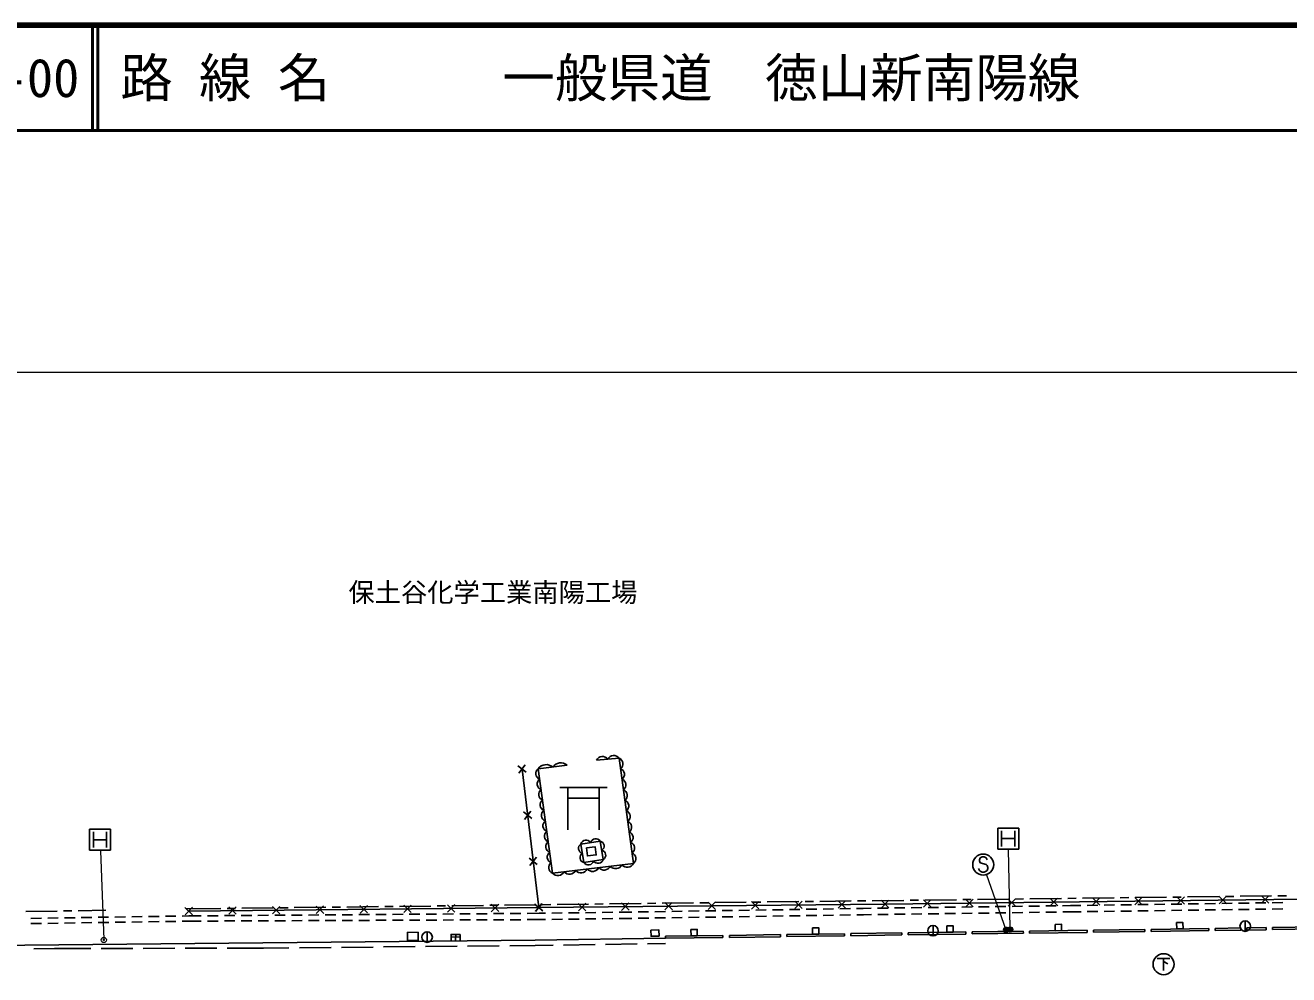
# Model space of a CAD drawing. Units: millimetres, scale not verified. Extents: x 40000 to 680000, y 20000 to 380000.
# Drawn here: x 171340 to 291558, y 289658 to 380000 of the extents above; entities that cross this region are included whole.
import ezdxf
from ezdxf.enums import TextEntityAlignment as Align

# ---------------------------------------------------------------- set-up
doc = ezdxf.new("R2010")
doc.units = ezdxf.units.MM
doc.header["$LTSCALE"] = 1000
doc.header["$PDMODE"] = 32
doc.header["$PDSIZE"] = 500
for name, color, linetype, lineweight in [('M-BGD', 7, 'Continuous', 25), ('M-BGD-EXST', 7, 'Continuous', 25), ('M-BMK-HTXT', 7, 'Continuous', 13), ('M-STR-HTXT', 7, 'Continuous', 13), ('M-STR-STRC', 7, 'Continuous', 25), ('M-TTL', 2, 'Continuous', 140), ('M-TTL-LINE', 7, 'Continuous', 50)]:
    doc.layers.add(name, color=color, linetype=linetype, lineweight=lineweight)
doc.layers.add('M-TTL-TXT', color=7, linetype='Continuous')
doc.styles.add('ＭＳ ゴシック', font='')
doc.styles.get('ＭＳ ゴシック').set_extended_font_data('MS Gothic')

msp = doc.modelspace()

# ---------------------------------------------------------------- linework, layer by layer
at = {"layer": 'M-BGD'}
for p, q in [((219001, 308919), (218214, 309536)), ((218916, 309621), (218299, 308834)), ((218607, 309228), (220197, 296056)), ((222210, 307459), (226710, 307459)), ((222960, 307459), (222960, 303459)), ((225960, 307459), (225960, 303459)), ((222960, 306459), (225960, 306459)), ((219531, 304529), (218744, 305146)), ((219446, 305231), (218829, 304444)), ((177452, 301505), (177452, 303505)), ((177452, 303505), (179452, 303505)), ((177827, 303255), (177827, 301755)), ((179077, 303255), (179077, 301755)), ((179452, 303505), (179452, 301505)), ((263868, 301606), (263868, 303606)), ((263868, 303606), (265868, 303606)), ((264243, 303356), (264243, 301856)), ((265493, 303356), (265493, 301856)), ((265868, 303606), (265868, 301606)), ((177827, 302505), (179077, 302505)), ((264243, 302606), (265493, 302606)), ((179452, 301505), (177452, 301505)), ((220060, 300138), (219274, 300756)), ((219976, 300840), (219358, 300053)), ((265868, 301606), (263868, 301606)), ((274934, 296974), (271934, 296938)), ((272884, 296972), (273599, 296274)), ((273591, 296981), (272892, 296265)), ((276334, 296991), (275534, 296982)), ((276902, 297020), (277618, 296321)), ((277609, 297028), (276911, 296313)), ((279933, 297034), (276934, 296998)), ((281333, 297051), (280533, 297041)), ((280921, 297067), (281636, 296368)), ((281628, 297075), (280929, 296360)), ((284933, 297094), (281933, 297058)), ((284940, 297114), (285655, 296415)), ((285647, 297122), (284948, 296407)), ((286333, 297111), (285533, 297101)), ((289933, 297154), (286933, 297118)), ((288958, 297161), (289674, 296462)), ((289666, 297169), (288967, 296454)), ((291333, 297171), (290533, 297161)), ((174978, 295724), (175778, 295738)), ((176378, 295747), (179006, 295791)), ((186533, 296070), (187247, 295370)), ((187240, 296077), (186540, 295363)), ((189940, 295956), (186692, 295917)), ((191340, 295973), (190540, 295963)), ((190696, 296112), (191410, 295412)), ((191403, 296119), (190703, 295405)), ((194940, 296016), (191940, 295980)), ((194860, 296154), (195574, 295454)), ((195567, 296161), (194867, 295447)), ((196339, 296033), (195539, 296023)), ((199939, 296076), (196939, 296040)), ((199023, 296196), (199737, 295496)), ((199730, 296203), (199030, 295489)), ((201339, 296092), (200539, 296083)), ((204939, 296136), (201939, 296100)), ((203186, 296238), (203901, 295538)), ((203893, 296245), (203193, 295531)), ((206339, 296152), (205539, 296143)), ((209938, 296196), (206939, 296160)), ((207350, 296280), (208064, 295580)), ((208057, 296287), (207357, 295573)), ((211338, 296212), (210538, 296203)), ((211513, 296322), (212227, 295622)), ((212220, 296329), (211520, 295615)), ((214938, 296255), (211938, 296219)), ((216338, 296272), (215538, 296263)), ((215677, 296364), (216391, 295664)), ((216384, 296371), (215684, 295657)), ((219938, 296315), (216938, 296279)), ((220590, 295748), (219804, 296365)), ((219840, 296406), (220554, 295706)), ((220547, 296413), (219847, 295699)), ((220506, 296450), (219888, 295663)), ((221338, 296332), (220538, 296323)), ((224937, 296375), (221938, 296339)), ((223959, 296448), (224673, 295748)), ((224666, 296455), (223966, 295741)), ((226337, 296392), (225537, 296382)), ((229937, 296435), (226937, 296399)), ((228078, 296489), (228792, 295789)), ((228785, 296496), (228085, 295782)), ((231337, 296452), (230537, 296442)), ((234937, 296495), (231937, 296459)), ((232197, 296531), (232911, 295831)), ((232904, 296538), (232204, 295823)), ((236337, 296512), (235537, 296502)), ((236049, 295732), (237048, 295748)), ((236315, 296572), (237030, 295872)), ((237022, 296579), (236322, 295865)), ((239936, 296555), (236937, 296519)), ((237648, 295757), (238648, 295773)), ((239248, 295782), (240248, 295798)), ((240434, 296613), (241148, 295913)), ((241141, 296620), (240441, 295906)), ((241336, 296572), (240536, 296562)), ((240848, 295807), (241848, 295823)), ((244936, 296615), (241936, 296579)), ((242448, 295832), (243448, 295848)), ((244048, 295857), (245047, 295873)), ((244553, 296655), (245267, 295955)), ((245260, 296662), (244560, 295948)), ((246336, 296632), (245536, 296622)), ((245647, 295883), (246647, 295898)), ((249936, 296675), (246936, 296639)), ((247247, 295908), (248247, 295923)), ((248672, 296696), (249386, 295996)), ((249379, 296703), (248679, 295989)), ((248847, 295933), (249847, 295948)), ((250447, 295958), (251073, 295968)), ((251335, 296692), (250536, 296682)), ((251073, 295968), (251842, 295978)), ((254935, 296735), (251935, 296699)), ((252442, 295986), (253442, 296000)), ((252790, 296737), (253505, 296038)), ((253497, 296745), (252798, 296030)), ((254042, 296008), (255042, 296022)), ((256335, 296752), (255535, 296742)), ((255642, 296030), (256642, 296044)), ((256809, 296784), (257524, 296085)), ((257516, 296792), (256817, 296077)), ((259935, 296795), (256935, 296759)), ((257242, 296052), (258242, 296066)), ((258842, 296074), (259842, 296088)), ((260442, 296096), (261441, 296109)), ((261335, 296811), (260535, 296802)), ((260828, 296831), (261543, 296132)), ((261535, 296839), (260836, 296124)), ((264935, 296855), (261935, 296819)), ((262041, 296118), (263041, 296131)), ((263641, 296139), (264641, 296153)), ((264846, 296878), (265562, 296179)), ((265553, 296886), (264855, 296171)), ((265241, 296161), (266241, 296175)), ((266334, 296871), (265534, 296862)), ((266841, 296183), (267841, 296197)), ((269934, 296914), (266934, 296879)), ((268441, 296205), (269441, 296219)), ((268865, 296925), (269580, 296227)), ((269572, 296934), (268873, 296218)), ((270041, 296227), (270809, 296237)), ((271334, 296931), (270534, 296922)), ((270809, 296237), (271786, 296251)), ((272386, 296260), (273386, 296274)), ((273986, 296282), (274985, 296297)), ((275585, 296305), (276585, 296319)), ((277185, 296328), (278185, 296342)), ((277194, 295728), (278194, 295742)), ((278785, 296350), (279785, 296365)), ((278794, 295751), (279794, 295765)), ((280385, 296373), (281385, 296387)), ((280394, 295773), (281393, 295787)), ((281985, 296396), (282985, 296410)), ((281993, 295796), (282993, 295810)), ((283585, 296419), (284584, 296433)), ((283593, 295819), (284593, 295833)), ((285184, 296441), (286184, 296455)), ((285193, 295841), (286193, 295855)), ((286784, 296464), (287784, 296478)), ((286793, 295864), (287793, 295878)), ((288384, 296487), (289384, 296501)), ((288393, 295887), (289393, 295901)), ((289984, 296509), (290984, 296523)), ((289993, 295909), (290992, 295923)), ((171379, 295665), (174378, 295714)), ((171872, 295021), (172872, 295036)), ((171880, 294521), (172879, 294536)), ((173472, 295046), (174472, 295061)), ((173479, 294546), (174479, 294561)), ((175072, 295071), (176072, 295086)), ((175079, 294571), (176079, 294586)), ((176671, 295096), (177671, 295111)), ((176679, 294596), (177679, 294612)), ((178271, 295121), (179271, 295137)), ((178279, 294621), (179279, 294637)), ((179871, 295146), (180871, 295162)), ((179879, 294646), (180878, 294662)), ((181471, 295171), (182471, 295187)), ((181478, 294671), (182478, 294687)), ((183071, 295196), (184071, 295212)), ((183078, 294696), (184078, 294712)), ((184670, 295221), (185670, 295237)), ((184678, 294721), (185678, 294737)), ((186270, 295246), (186918, 295256)), ((186278, 294746), (186924, 294756)), ((186918, 295256), (188083, 295265)), ((186924, 294756), (188090, 294762)), ((188683, 295269), (189683, 295277)), ((188690, 294764), (189690, 294769)), ((190283, 295281), (191283, 295289)), ((190290, 294771), (191290, 294776)), ((191883, 295293), (192883, 295301)), ((191890, 294778), (192890, 294783)), ((193483, 295305), (194483, 295313)), ((193490, 294786), (194490, 294790)), ((195083, 295317), (196083, 295325)), ((195090, 294793), (196090, 294797)), ((196683, 295329), (197683, 295336)), ((196690, 294800), (197690, 294804)), ((198283, 295341), (199283, 295348)), ((198290, 294807), (199290, 294811)), ((199883, 295353), (200882, 295360)), ((199890, 294814), (200890, 294818)), ((201482, 295365), (202482, 295372)), ((201490, 294821), (202490, 294825)), ((203082, 295377), (204082, 295384)), ((203090, 294828), (204090, 294833)), ((204682, 295388), (205682, 295396)), ((204690, 294835), (205689, 294840)), ((206282, 295400), (207282, 295408)), ((206289, 294842), (207289, 294847)), ((207882, 295412), (208882, 295420)), ((207889, 294849), (208889, 294854)), ((209482, 295424), (210482, 295432)), ((209489, 294857), (210489, 294861)), ((211082, 295436), (212082, 295443)), ((211089, 294864), (212089, 294868)), ((212682, 295448), (213682, 295455)), ((212689, 294871), (213689, 294875)), ((214282, 295460), (215282, 295467)), ((214289, 294878), (215289, 294882)), ((215882, 295472), (216882, 295479)), ((215889, 294885), (216889, 294889)), ((217482, 295484), (218482, 295491)), ((217489, 294892), (218489, 294896)), ((219082, 295496), (220247, 295504)), ((219089, 294899), (220255, 294904)), ((220247, 295504), (220835, 295512)), ((220255, 294904), (220843, 294912)), ((221435, 295520), (222435, 295533)), ((221443, 294920), (222443, 294933)), ((223035, 295541), (224035, 295554)), ((223043, 294941), (224043, 294954)), ((224635, 295562), (225635, 295575)), ((224643, 294962), (225643, 294975)), ((226235, 295583), (227235, 295597)), ((226243, 294983), (227243, 294997)), ((227835, 295604), (228423, 295612)), ((227843, 295005), (228431, 295012)), ((228423, 295612), (229049, 295622)), ((228431, 295012), (229058, 295022)), ((229649, 295632), (230649, 295647)), ((229658, 295032), (230658, 295047)), ((231249, 295657), (232249, 295672)), ((231258, 295057), (232258, 295072)), ((232849, 295682), (233849, 295697)), ((232858, 295082), (233858, 295097)), ((234449, 295707), (235449, 295723)), ((234457, 295107), (235457, 295123)), ((236057, 295132), (237057, 295148)), ((237657, 295157), (238657, 295173)), ((239257, 295182), (240257, 295198)), ((240857, 295207), (241857, 295223)), ((242457, 295232), (243456, 295248)), ((244056, 295258), (245056, 295273)), ((245656, 295283), (246656, 295298)), ((247256, 295308), (248256, 295323)), ((248856, 295333), (249856, 295349)), ((250456, 295358), (251082, 295368)), ((251082, 295368), (251851, 295378)), ((252451, 295386), (253451, 295400)), ((254051, 295408), (255051, 295422)), ((255651, 295430), (256650, 295444)), ((257250, 295452), (258250, 295466)), ((258850, 295474), (259850, 295488)), ((260450, 295496), (261450, 295509)), ((262050, 295518), (263050, 295531)), ((263650, 295539), (264650, 295553)), ((265250, 295561), (266250, 295575)), ((266849, 295583), (267849, 295597)), ((268449, 295605), (269449, 295619)), ((270049, 295627), (270818, 295637)), ((270818, 295637), (271794, 295651)), ((272394, 295660), (273394, 295674)), ((273994, 295682), (274994, 295697)), ((275594, 295705), (276594, 295719)), ((287417, 294780), (287417, 293780)), ((209576, 293740), (209576, 292740)), ((212296, 293480), (212289, 292954)), ((237726, 293396), (232245, 293327)), ((237729, 293196), (237726, 293396)), ((243209, 293472), (238332, 293404)), ((238335, 293204), (238332, 293404)), ((243211, 293272), (243209, 293472)), ((249282, 293564), (243801, 293482)), ((243804, 293282), (243801, 293482)), ((249285, 293364), (243804, 293282)), ((249285, 293364), (249282, 293564)), ((254756, 293647), (249881, 293571)), ((249884, 293371), (249881, 293571)), ((254759, 293447), (249884, 293371)), ((254759, 293447), (254756, 293647)), ((260833, 293728), (255346, 293656)), ((255348, 293456), (255346, 293656)), ((260836, 293528), (255348, 293456)), ((257713, 294346), (257713, 293346)), ((260836, 293528), (260833, 293728)), ((266303, 293804), (261434, 293737)), ((261437, 293537), (261434, 293737)), ((266306, 293604), (261437, 293537)), ((266306, 293604), (266303, 293804)), ((272391, 293887), (266902, 293816)), ((266905, 293616), (266902, 293816)), ((272393, 293687), (266905, 293616)), ((272393, 293687), (272391, 293887)), ((277856, 293969), (272981, 293899)), ((272984, 293699), (272981, 293899)), ((277859, 293769), (272984, 293699)), ((277859, 293769), (277856, 293969)), ((283946, 294064), (278455, 293974)), ((278459, 293774), (278455, 293974)), ((283949, 293864), (278459, 293774)), ((283949, 293864), (283946, 294064)), ((286989, 294105), (284546, 294071)), ((284549, 293871), (284546, 294071)), ((286992, 293905), (284549, 293871)), ((286992, 293905), (286989, 294105)), ((289406, 294140), (287579, 294114)), ((287582, 293914), (287579, 294114)), ((289409, 293940), (287582, 293914)), ((289409, 293940), (289406, 294140)), ((295491, 294233), (290002, 294154)), ((290005, 293954), (290002, 294154)), ((295494, 294033), (290005, 293954)), ((172148, 292117), (174130, 292149)), ((174130, 292149), (177566, 292156)), ((178566, 292158), (181566, 292164)), ((182566, 292166), (185566, 292172)), ((186566, 292174), (189566, 292180)), ((190566, 292182), (194003, 292189)), ((194003, 292189), (196433, 292213)), ((197433, 292223), (200433, 292253)), ((201433, 292263), (204433, 292293)), ((205433, 292303), (208433, 292332)), ((209433, 292342), (212432, 292372)), ((211853, 293258), (212701, 293247)), ((213432, 292382), (216432, 292412)), ((217432, 292422), (219863, 292446)), ((232247, 293127), (219855, 292946)), ((221559, 292471), (219863, 292446)), ((225559, 292529), (222559, 292486)), ((229558, 292588), (226559, 292544)), ((232255, 292627), (230558, 292602)), ((232247, 293127), (232245, 293327)), ((237729, 293196), (232247, 293127)), ((243211, 293272), (238335, 293204))]:
    msp.add_line(p, q, dxfattribs=at)
for points in [[(222896, 309595), (220150, 309262), (221512, 299327), (229212, 300246), (227841, 310265), (225698, 310080)], [(219855, 292946), (171298, 292466), (160189, 292288), (145663, 292037), (132413, 291871), (113316, 291557), (112102, 291637), (111091, 291856), (110487, 292088), (110122, 292605), (109840, 293163), (109583, 293797), (109408, 294365), (109212, 296095), (107534, 309623)], [(186890, 295720), (220197, 296056), (253148, 296387), (345578, 297471), (344087, 309521)], [(211849, 292948), (211859, 293494), (212712, 293483), (212706, 292960)]]:
    msp.add_lwpolyline(points, dxfattribs=at)
for points in [[(224212, 302093), (224488, 300339), (226342, 300633), (226046, 302368)], [(224745, 301728), (225581, 301817), (225663, 301051), (224826, 300962)], [(280891, 294614), (280901, 294014), (281501, 294024), (281491, 294624)], [(208726, 292925), (208736, 293691), (207710, 293704), (207700, 292938)], [(230872, 293906), (231636, 293920), (231647, 293333), (230883, 293319)], [(234678, 293958), (234686, 293358), (235286, 293365), (235278, 293965)], [(246233, 294118), (246242, 293518), (246842, 293527), (246833, 294127)], [(259026, 294304), (259034, 293705), (259633, 293712), (259626, 294312)], [(269338, 294447), (269346, 293847), (269946, 293855), (269938, 294455)]]:
    msp.add_lwpolyline(points, close=True, dxfattribs=at)
for centre in [(287417, 294280), (209576, 293240), (257713, 293846)]:
    msp.add_circle(centre, 500, dxfattribs=at)
for centre, radius, start, end in [((226263, 309796), 632, 36.60513, 153.2646), ((227334, 309888), 632, 36.60513, 153.2646), ((227636, 309726), 576, 306.42805, 69.16094), ((220484, 308802), 569, 126.01865, 249.59301), ((220914, 308703), 947, 50.01995, 143.81148), ((222288, 308869), 947, 50.01995, 143.81148), ((227773, 308724), 576, 306.42805, 69.16094), ((220621, 307808), 569, 126.01865, 249.59301), ((227910, 307723), 576, 306.42805, 69.16094), ((220757, 306815), 569, 126.01865, 249.59301), ((228047, 306721), 576, 306.42805, 69.16094), ((220893, 305821), 569, 126.01865, 249.59301), ((228184, 305719), 576, 306.42805, 69.16094), ((221029, 304828), 569, 126.01865, 249.59301), ((221165, 303835), 569, 126.01865, 249.59301), ((228321, 304717), 576, 306.42805, 69.16094), ((228459, 303715), 576, 306.42805, 69.16094), ((221302, 302841), 569, 126.01865, 249.59301), ((228596, 302713), 576, 306.42805, 69.16094), ((221438, 301848), 569, 126.01865, 249.59301), ((224457, 301682), 478, 120.8512, 257.03783), ((224701, 301956), 508, 32.71809, 164.34467), ((225618, 302093), 508, 32.71809, 164.34467), ((225950, 301905), 473, 301.11305, 78.27069), ((228733, 301712), 576, 306.42805, 69.16094), ((221574, 300854), 569, 126.01865, 249.59301), ((224596, 300805), 478, 120.8512, 257.03783), ((225845, 300774), 517, 213.85972, 344.20615), ((226098, 301038), 473, 301.11305, 78.27069), ((228870, 300710), 576, 306.42805, 69.16094), ((221710, 299861), 569, 126.01865, 249.59301), ((222019, 299752), 661, 219.92667, 333.68406), ((223119, 299883), 661, 219.92667, 333.68406), ((224219, 300014), 661, 219.92667, 333.68406), ((224918, 300627), 517, 213.85972, 344.20615), ((225319, 300146), 661, 219.92667, 333.68406), ((226419, 300277), 661, 219.92667, 333.68406), ((227519, 300408), 661, 219.92667, 333.68406), ((228619, 300539), 661, 219.92667, 333.68406)]:
    msp.add_arc(centre, radius, start, end, dxfattribs=at)
at = {"layer": 'M-BGD-EXST'}
for p, q in [((279052, 291208), (280252, 291208)), ((279652, 291208), (279652, 290058)), ((279652, 290908), (280052, 290708))]:
    msp.add_line(p, q, dxfattribs=at)
msp.add_circle((279652, 290658), 1000, dxfattribs=at)
at = {"layer": 'M-STR-HTXT'}
for p, q in [((110817, 347000), (570073, 347000)), ((178491, 301444), (178806, 293013)), ((265049, 294110), (264890, 301568)), ((264666, 293912), (262839, 299130))]:
    msp.add_line(p, q, dxfattribs=at)
for centre, radius in [((265052, 293960), 150), ((265052, 293960), 120), ((265052, 293960), 90), ((265052, 293960), 60), ((265052, 293960), 30), ((265052, 293960), 20), ((178808, 292963), 50), ((178808, 292963), 40), ((178808, 292963), 30), ((178808, 292963), 20), ((178808, 292963), 20), ((178808, 292963), 20)]:
    msp.add_circle(centre, radius, dxfattribs=at)
for p in [(265052, 293960), (178808, 292963)]:
    msp.add_point(p, dxfattribs=at)
at = {"layer": 'M-STR-STRC'}
for p, q in [((262213, 300773), (262122, 300591)), ((262122, 300591), (262122, 300501)), ((262395, 300864), (262213, 300773)), ((262577, 300864), (262395, 300864)), ((262759, 300773), (262577, 300864)), ((262850, 300591), (262759, 300773)), ((262122, 299591), (262032, 299773)), ((262122, 300501), (262213, 300319)), ((262213, 299501), (262122, 299591)), ((262213, 300319), (262759, 300137)), ((262395, 299410), (262213, 299501)), ((262577, 299410), (262395, 299410)), ((262759, 299501), (262577, 299410)), ((262759, 300137), (262850, 300046)), ((262850, 299591), (262759, 299501)), ((262850, 300046), (262941, 299864)), ((262941, 299773), (262850, 299591)), ((262941, 299864), (262941, 299773))]:
    msp.add_line(p, q, dxfattribs=at)
for centre, radius in [((262486, 300137), 1000), ((264666, 293912), 150), ((264666, 293912), 120), ((264666, 293912), 90), ((264666, 293912), 60), ((264666, 293912), 30), ((264666, 293912), 20)]:
    msp.add_circle(centre, radius, dxfattribs=at)
msp.add_point((264666, 293912), dxfattribs=at)
at = {"layer": 'M-TTL'}
msp.add_line((680000, 380000), (40000, 380000), dxfattribs=at)
at = {"layer": 'M-TTL-LINE'}
for p, q in [((177750, 380000), (177750, 370000)), ((178250, 380000), (178250, 370000)), ((40000, 370000), (680000, 370000))]:
    msp.add_line(p, q, dxfattribs=at)

# ---------------------------------------------------------------- texts
at = {"layer": 'M-BMK-HTXT', "style": 'ＭＳ ゴシック'}
msp.add_text('保土谷化学工業南陽工場', height=1833, dxfattribs=at).set_placement((202088, 324575), align=Align.BOTTOM_LEFT)
at = {"layer": 'M-TTL-TXT', "style": 'ＭＳ ゴシック'}
for s, p in [('015-00', (161521, 375000)), ('路 線 名', (180380, 375000)), ('一般県道\u3000徳山新南陽線', (216734, 375000))]:
    msp.add_text(s, height=3666, dxfattribs=at).set_placement(p, align=Align.MIDDLE_LEFT)

doc.saveas('drawing.dxf')
